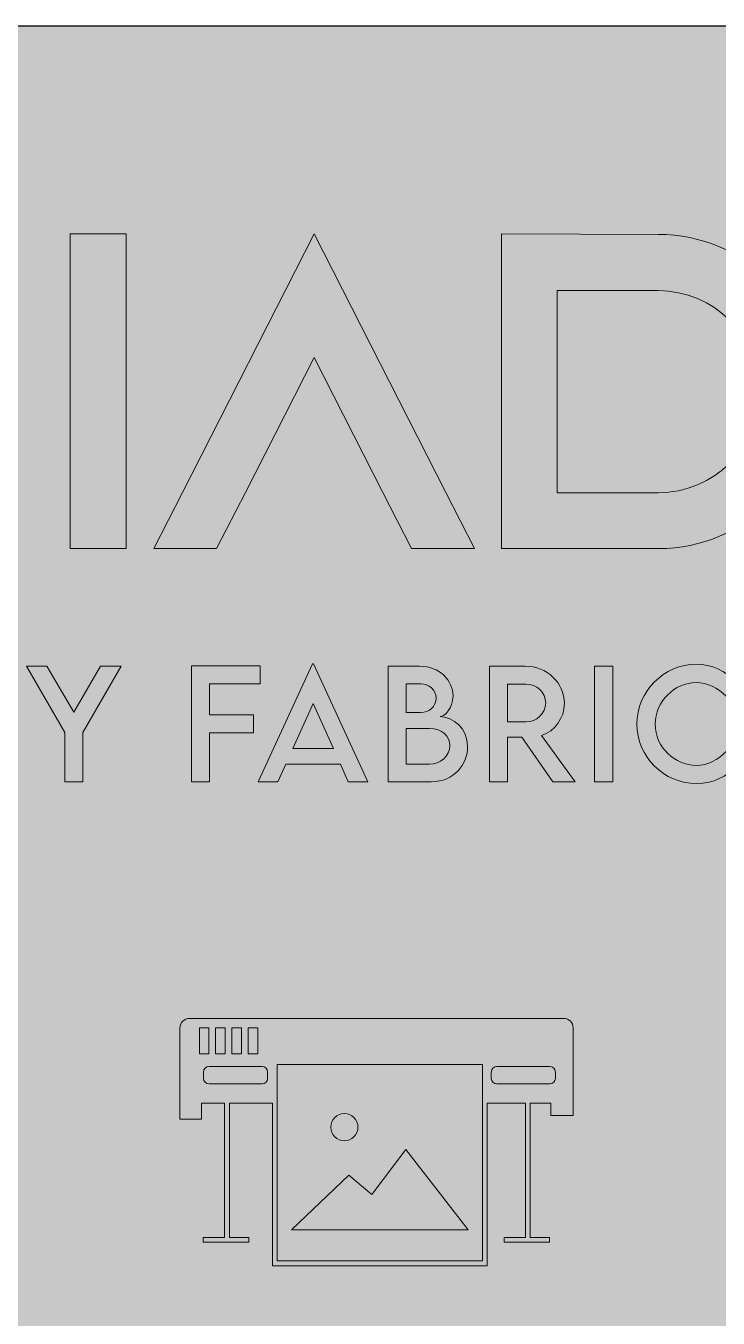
# Model space of a CAD drawing. Header units: metres. Extents: x 2745 to 3085, y 1376 to 1656.
# Drawn here: x 2793.71 to 2815.73, y 1614.88 to 1655.96 of the extents above; entities that cross this region are included whole.
import ezdxf

# ---------------------------------------------------------------- set-up
doc = ezdxf.new("R2010")
doc.units = ezdxf.units.M
doc.layers.add('Esiad Formato - Otros', color=7, linetype='Continuous', lineweight=0)

# ---------------------------------------------------------------- blocks, each defined once
blk = doc.blocks.new('Block_11')
at = {"layer": 'Esiad Formato - Otros', "true_color": 0x60bfbc, "transparency": 33554687}
h = blk.add_hatch(color=123, dxfattribs=at)
h.dxf.hatch_style = 2
edge = h.paths.add_edge_path()
edge.add_spline(control_points=[(34.308, -22.124), (34.308, -22.124), (31.87, -17.918), (31.87, -17.918), (31.87, -17.918), (33.169, -17.918), (33.169, -17.918), (33.169, -17.918), (34.878, -20.844), (34.878, -20.844), (34.878, -20.844), (36.592, -17.918), (36.592, -17.918), (36.592, -17.918), (37.89, -17.918), (37.89, -17.918), (37.89, -17.918), (35.452, -22.124), (35.452, -22.124), (35.452, -22.124), (35.452, -25.264), (35.452, -25.264), (35.452, -25.264), (34.308, -25.264), (34.308, -25.264), (34.308, -25.264), (34.308, -22.124), (34.308, -22.124)], knot_values=[0, 0, 0, 0, 1, 1, 1, 2, 2, 2, 3, 3, 3, 4, 4, 4, 5, 5, 5, 6, 6, 6, 7, 7, 7, 8, 8, 8, 9, 9, 9, 9], degree=3, periodic=0)
h = blk.add_hatch(color=123, dxfattribs=at)
h.dxf.hatch_style = 2
edge = h.paths.add_edge_path()
edge.add_spline(control_points=[(43.524, -19.048), (43.524, -19.048), (43.524, -21.012), (43.524, -21.012), (43.524, -21.012), (46.304, -21.012), (46.304, -21.012), (46.304, -21.012), (46.304, -22.161), (46.304, -22.161), (46.304, -22.161), (43.524, -22.161), (43.524, -22.161), (43.524, -22.161), (43.524, -25.273), (43.524, -25.273), (43.524, -25.273), (42.371, -25.273), (42.371, -25.273), (42.371, -25.273), (42.371, -17.9), (42.371, -17.9), (42.371, -17.9), (46.746, -17.9), (46.746, -17.9), (46.746, -17.9), (46.746, -19.048), (46.746, -19.048), (46.746, -19.048), (43.524, -19.048), (43.524, -19.048)], knot_values=[0, 0, 0, 0, 1, 1, 1, 2, 2, 2, 3, 3, 3, 4, 4, 4, 5, 5, 5, 6, 6, 6, 7, 7, 7, 8, 8, 8, 9, 9, 9, 10, 10, 10, 10], degree=3, periodic=0)
h = blk.add_hatch(color=123, dxfattribs=at)
h.dxf.hatch_style = 2
edge = h.paths.add_edge_path()
edge.add_spline(control_points=[(51.395, -23.159), (51.395, -23.159), (50.106, -20.288), (50.106, -20.288), (50.106, -20.288), (48.811, -23.159), (48.811, -23.159), (48.811, -23.159), (51.395, -23.159), (51.395, -23.159)], knot_values=[0, 0, 0, 0, 1, 1, 1, 2, 2, 2, 3, 3, 3, 3], degree=3, periodic=0)
edge = h.paths.add_edge_path()
edge.add_spline(control_points=[(51.842, -24.148), (51.842, -24.148), (48.365, -24.148), (48.365, -24.148), (48.365, -24.148), (47.863, -25.264), (47.863, -25.264), (47.863, -25.264), (46.615, -25.264), (46.615, -25.264), (46.615, -25.264), (50.069, -17.767), (50.069, -17.767), (50.069, -17.767), (50.137, -17.767), (50.137, -17.767), (50.137, -17.767), (53.592, -25.264), (53.592, -25.264), (53.592, -25.264), (52.343, -25.264), (52.343, -25.264), (52.343, -25.264), (51.842, -24.148), (51.842, -24.148)], knot_values=[0, 0, 0, 0, 1, 1, 1, 2, 2, 2, 3, 3, 3, 4, 4, 4, 5, 5, 5, 6, 6, 6, 7, 7, 7, 8, 8, 8, 8], degree=3, periodic=0)
h = blk.add_hatch(color=123, dxfattribs=at)
h.dxf.hatch_style = 2
edge = h.paths.add_edge_path()
edge.add_spline(control_points=[(58.805, -22.949), (58.805, -22.393), (58.331, -21.883), (57.497, -21.883), (57.497, -21.883), (56.021, -21.887), (56.021, -21.887), (56.021, -21.887), (56.021, -24.139), (56.021, -24.139), (56.021, -24.139), (57.515, -24.139), (57.515, -24.139), (58.176, -24.139), (58.805, -23.66), (58.805, -22.949)], knot_values=[0, 0, 0, 0, 1, 1, 1, 2, 2, 2, 3, 3, 3, 4, 4, 4, 5, 5, 5, 5], degree=3, periodic=0)
edge = h.paths.add_edge_path()
edge.add_spline(control_points=[(56.021, -19.039), (56.021, -19.039), (56.021, -20.871), (56.021, -20.871), (56.021, -20.871), (56.932, -20.866), (56.932, -20.866), (57.502, -20.871), (57.921, -20.479), (57.921, -19.955), (57.921, -19.431), (57.465, -19.039), (56.946, -19.039), (56.946, -19.039), (56.021, -19.039), (56.021, -19.039)], knot_values=[0, 0, 0, 0, 1, 1, 1, 2, 2, 2, 3, 3, 3, 4, 4, 4, 5, 5, 5, 5], degree=3, periodic=0)
edge = h.paths.add_edge_path()
edge.add_spline(control_points=[(59.931, -23.027), (59.931, -24.152), (59.079, -25.264), (57.62, -25.264), (57.62, -25.264), (54.872, -25.264), (54.872, -25.264), (54.872, -25.264), (54.872, -17.918), (54.872, -17.918), (54.872, -17.918), (56.877, -17.918), (56.877, -17.918), (58.144, -17.918), (59.001, -18.829), (59.001, -19.804), (59.001, -20.597), (58.45, -21.126), (58.176, -21.126), (59.001, -21.126), (59.931, -21.883), (59.931, -23.027)], knot_values=[0, 0, 0, 0, 1, 1, 1, 2, 2, 2, 3, 3, 3, 4, 4, 4, 5, 5, 5, 6, 6, 6, 7, 7, 7, 7], degree=3, periodic=0)
h = blk.add_hatch(color=123, dxfattribs=at)
h.dxf.hatch_style = 2
edge = h.paths.add_edge_path()
edge.add_spline(control_points=[(63.622, -21.463), (64.315, -21.468), (64.894, -20.907), (64.894, -20.251), (64.894, -19.568), (64.306, -19.062), (63.622, -19.062), (63.622, -19.062), (62.465, -19.062), (62.465, -19.062), (62.465, -19.062), (62.465, -21.463), (62.465, -21.463), (62.465, -21.463), (63.622, -21.463), (63.622, -21.463)], knot_values=[0, 0, 0, 0, 1, 1, 1, 2, 2, 2, 3, 3, 3, 4, 4, 4, 5, 5, 5, 5], degree=3, periodic=0)
edge = h.paths.add_edge_path()
edge.add_spline(control_points=[(65.35, -25.264), (65.35, -25.264), (63.372, -22.42), (63.372, -22.42), (63.372, -22.42), (62.469, -22.42), (62.469, -22.42), (62.469, -22.42), (62.469, -25.264), (62.469, -25.264), (62.469, -25.264), (61.316, -25.264), (61.316, -25.264), (61.316, -25.264), (61.312, -17.918), (61.312, -17.918), (61.312, -17.918), (63.595, -17.918), (63.595, -17.918), (64.962, -17.918), (66.083, -18.97), (66.083, -20.278), (66.083, -21.226), (65.473, -22.051), (64.63, -22.325), (64.63, -22.325), (66.767, -25.264), (66.767, -25.264), (66.767, -25.264), (65.35, -25.264), (65.35, -25.264)], knot_values=[0, 0, 0, 0, 1, 1, 1, 2, 2, 2, 3, 3, 3, 4, 4, 4, 5, 5, 5, 6, 6, 6, 7, 7, 7, 8, 8, 8, 9, 9, 9, 10, 10, 10, 10], degree=3, periodic=0)
h = blk.add_hatch(color=123, dxfattribs=at)
h.dxf.hatch_style = 2
edge = h.paths.add_edge_path()
edge.add_spline(control_points=[(68.007, -17.918), (68.007, -17.918), (69.16, -17.918), (69.16, -17.918), (69.16, -17.918), (69.16, -25.264), (69.16, -25.264), (69.16, -25.264), (68.007, -25.264), (68.007, -25.264), (68.007, -25.264), (68.007, -17.918), (68.007, -17.918)], knot_values=[0, 0, 0, 0, 1, 1, 1, 2, 2, 2, 3, 3, 3, 4, 4, 4, 4], degree=3, periodic=0)
h = blk.add_hatch(color=123, dxfattribs=at)
h.dxf.hatch_style = 2
edge = h.paths.add_edge_path()
edge.add_spline(control_points=[(70.687, -21.596), (70.687, -19.526), (72.414, -17.79), (74.479, -17.79), (75.431, -17.804), (76.311, -18.209), (77.031, -18.911), (77.031, -18.911), (76.361, -19.818), (76.361, -19.818), (75.846, -19.303), (75.176, -18.961), (74.456, -18.961), (73.125, -18.961), (71.854, -20.128), (71.854, -21.6), (71.854, -23.081), (73.144, -24.225), (74.461, -24.225), (75.213, -24.225), (75.86, -23.851), (76.366, -23.35), (76.366, -23.35), (77.031, -24.28), (77.031, -24.28), (76.397, -24.904), (75.591, -25.383), (74.497, -25.383), (72.414, -25.383), (70.687, -23.669), (70.687, -21.596)], knot_values=[0, 0, 0, 0, 1, 1, 1, 2, 2, 2, 3, 3, 3, 4, 4, 4, 5, 5, 5, 6, 6, 6, 7, 7, 7, 8, 8, 8, 9, 9, 9, 10, 10, 10, 10], degree=3, periodic=0)
at = {"layer": 'Esiad Formato - Otros', "color": 123, "true_color": 0x60bfbc, "transparency": 33554687}
for points, knots in [([(34.308, -22.124), (34.308, -22.124), (31.87, -17.918), (31.87, -17.918), (31.87, -17.918), (33.169, -17.918), (33.169, -17.918), (33.169, -17.918), (34.878, -20.844), (34.878, -20.844), (34.878, -20.844), (36.592, -17.918), (36.592, -17.918), (36.592, -17.918), (37.89, -17.918), (37.89, -17.918), (37.89, -17.918), (35.452, -22.124), (35.452, -22.124), (35.452, -22.124), (35.452, -25.264), (35.452, -25.264), (35.452, -25.264), (34.308, -25.264), (34.308, -25.264), (34.308, -25.264), (34.308, -22.124), (34.308, -22.124)], [0, 0, 0, 0, 1, 1, 1, 2, 2, 2, 3, 3, 3, 4, 4, 4, 5, 5, 5, 6, 6, 6, 7, 7, 7, 8, 8, 8, 9, 9, 9, 9]), ([(43.524, -19.048), (43.524, -19.048), (43.524, -21.012), (43.524, -21.012), (43.524, -21.012), (46.304, -21.012), (46.304, -21.012), (46.304, -21.012), (46.304, -22.161), (46.304, -22.161), (46.304, -22.161), (43.524, -22.161), (43.524, -22.161), (43.524, -22.161), (43.524, -25.273), (43.524, -25.273), (43.524, -25.273), (42.371, -25.273), (42.371, -25.273), (42.371, -25.273), (42.371, -17.9), (42.371, -17.9), (42.371, -17.9), (46.746, -17.9), (46.746, -17.9), (46.746, -17.9), (46.746, -19.048), (46.746, -19.048), (46.746, -19.048), (43.524, -19.048), (43.524, -19.048)], [0, 0, 0, 0, 1, 1, 1, 2, 2, 2, 3, 3, 3, 4, 4, 4, 5, 5, 5, 6, 6, 6, 7, 7, 7, 8, 8, 8, 9, 9, 9, 10, 10, 10, 10]), ([(51.842, -24.148), (51.842, -24.148), (48.365, -24.148), (48.365, -24.148), (48.365, -24.148), (47.863, -25.264), (47.863, -25.264), (47.863, -25.264), (46.615, -25.264), (46.615, -25.264), (46.615, -25.264), (50.069, -17.767), (50.069, -17.767), (50.069, -17.767), (50.137, -17.767), (50.137, -17.767), (50.137, -17.767), (53.592, -25.264), (53.592, -25.264), (53.592, -25.264), (52.343, -25.264), (52.343, -25.264), (52.343, -25.264), (51.842, -24.148), (51.842, -24.148)], [0, 0, 0, 0, 1, 1, 1, 2, 2, 2, 3, 3, 3, 4, 4, 4, 5, 5, 5, 6, 6, 6, 7, 7, 7, 8, 8, 8, 8]), ([(59.931, -23.027), (59.931, -24.152), (59.079, -25.264), (57.62, -25.264), (57.62, -25.264), (54.872, -25.264), (54.872, -25.264), (54.872, -25.264), (54.872, -17.918), (54.872, -17.918), (54.872, -17.918), (56.877, -17.918), (56.877, -17.918), (58.144, -17.918), (59.001, -18.829), (59.001, -19.804), (59.001, -20.597), (58.45, -21.126), (58.176, -21.126), (59.001, -21.126), (59.931, -21.883), (59.931, -23.027)], [0, 0, 0, 0, 1, 1, 1, 2, 2, 2, 3, 3, 3, 4, 4, 4, 5, 5, 5, 6, 6, 6, 7, 7, 7, 7]), ([(65.35, -25.264), (65.35, -25.264), (63.372, -22.42), (63.372, -22.42), (63.372, -22.42), (62.469, -22.42), (62.469, -22.42), (62.469, -22.42), (62.469, -25.264), (62.469, -25.264), (62.469, -25.264), (61.316, -25.264), (61.316, -25.264), (61.316, -25.264), (61.312, -17.918), (61.312, -17.918), (61.312, -17.918), (63.595, -17.918), (63.595, -17.918), (64.962, -17.918), (66.083, -18.97), (66.083, -20.278), (66.083, -21.226), (65.473, -22.051), (64.63, -22.325), (64.63, -22.325), (66.767, -25.264), (66.767, -25.264), (66.767, -25.264), (65.35, -25.264), (65.35, -25.264)], [0, 0, 0, 0, 1, 1, 1, 2, 2, 2, 3, 3, 3, 4, 4, 4, 5, 5, 5, 6, 6, 6, 7, 7, 7, 8, 8, 8, 9, 9, 9, 10, 10, 10, 10]), ([(68.007, -17.918), (68.007, -17.918), (69.16, -17.918), (69.16, -17.918), (69.16, -17.918), (69.16, -25.264), (69.16, -25.264), (69.16, -25.264), (68.007, -25.264), (68.007, -25.264), (68.007, -25.264), (68.007, -17.918), (68.007, -17.918)], [0, 0, 0, 0, 1, 1, 1, 2, 2, 2, 3, 3, 3, 4, 4, 4, 4]), ([(70.687, -21.596), (70.687, -19.526), (72.414, -17.79), (74.479, -17.79), (75.431, -17.804), (76.311, -18.209), (77.031, -18.911), (77.031, -18.911), (76.361, -19.818), (76.361, -19.818), (75.846, -19.303), (75.176, -18.961), (74.456, -18.961), (73.125, -18.961), (71.854, -20.128), (71.854, -21.6), (71.854, -23.081), (73.144, -24.225), (74.461, -24.225), (75.213, -24.225), (75.86, -23.851), (76.366, -23.35), (76.366, -23.35), (77.031, -24.28), (77.031, -24.28), (76.397, -24.904), (75.591, -25.383), (74.497, -25.383), (72.414, -25.383), (70.687, -23.669), (70.687, -21.596)], [0, 0, 0, 0, 1, 1, 1, 2, 2, 2, 3, 3, 3, 4, 4, 4, 5, 5, 5, 6, 6, 6, 7, 7, 7, 8, 8, 8, 9, 9, 9, 10, 10, 10, 10]), ([(56.021, -19.039), (56.021, -19.039), (56.021, -20.871), (56.021, -20.871), (56.021, -20.871), (56.932, -20.866), (56.932, -20.866), (57.502, -20.871), (57.921, -20.479), (57.921, -19.955), (57.921, -19.431), (57.465, -19.039), (56.946, -19.039), (56.946, -19.039), (56.021, -19.039), (56.021, -19.039)], [0, 0, 0, 0, 1, 1, 1, 2, 2, 2, 3, 3, 3, 4, 4, 4, 5, 5, 5, 5]), ([(63.622, -21.463), (64.315, -21.468), (64.894, -20.907), (64.894, -20.251), (64.894, -19.568), (64.306, -19.062), (63.622, -19.062), (63.622, -19.062), (62.465, -19.062), (62.465, -19.062), (62.465, -19.062), (62.465, -21.463), (62.465, -21.463), (62.465, -21.463), (63.622, -21.463), (63.622, -21.463)], [0, 0, 0, 0, 1, 1, 1, 2, 2, 2, 3, 3, 3, 4, 4, 4, 5, 5, 5, 5]), ([(51.395, -23.159), (51.395, -23.159), (50.106, -20.288), (50.106, -20.288), (50.106, -20.288), (48.811, -23.159), (48.811, -23.159), (48.811, -23.159), (51.395, -23.159), (51.395, -23.159)], [0, 0, 0, 0, 1, 1, 1, 2, 2, 2, 3, 3, 3, 3]), ([(58.805, -22.949), (58.805, -22.393), (58.331, -21.883), (57.497, -21.883), (57.497, -21.883), (56.021, -21.887), (56.021, -21.887), (56.021, -21.887), (56.021, -24.139), (56.021, -24.139), (56.021, -24.139), (57.515, -24.139), (57.515, -24.139), (58.176, -24.139), (58.805, -23.66), (58.805, -22.949)], [0, 0, 0, 0, 1, 1, 1, 2, 2, 2, 3, 3, 3, 4, 4, 4, 5, 5, 5, 5])]:
    blk.add_open_spline(points, degree=3, knots=knots, dxfattribs=at)
blk = doc.blocks.new('Block_12')
at = {"layer": 'Esiad Formato - Otros', "true_color": 0x60bfbc, "transparency": 33554687}
h = blk.add_hatch(color=123, dxfattribs=at)
h.dxf.hatch_style = 2
edge = h.paths.add_edge_path()
edge.add_spline(control_points=[(34.654, -10.44), (34.654, -10.44), (34.654, 9.559), (34.654, 9.559), (34.654, 9.559), (38.225, 9.559), (38.225, 9.559), (38.225, 9.559), (38.225, -10.44), (38.225, -10.44), (38.225, -10.44), (34.654, -10.44), (34.654, -10.44)], knot_values=[0, 0, 0, 0, 1, 1, 1, 2, 2, 2, 3, 3, 3, 4, 4, 4, 4], degree=3, periodic=0)
h = blk.add_hatch(color=123, dxfattribs=at)
h.dxf.hatch_style = 2
edge = h.paths.add_edge_path()
edge.add_spline(control_points=[(60.367, -10.44), (60.367, -10.44), (56.367, -10.44), (56.367, -10.44), (56.367, -10.44), (54.539, -6.869), (54.539, -6.869), (54.539, -6.869), (50.168, 1.702), (50.168, 1.702), (50.168, 1.702), (45.796, -6.869), (45.796, -6.869), (45.796, -6.869), (43.968, -10.44), (43.968, -10.44), (43.968, -10.44), (39.968, -10.44), (39.968, -10.44), (39.968, -10.44), (41.796, -6.869), (41.796, -6.869), (41.796, -6.869), (50.168, 9.559), (50.168, 9.559), (50.168, 9.559), (58.539, -6.869), (58.539, -6.869), (58.539, -6.869), (60.367, -10.44), (60.367, -10.44)], knot_values=[0, 0, 0, 0, 1, 1, 1, 2, 2, 2, 3, 3, 3, 4, 4, 4, 5, 5, 5, 6, 6, 6, 7, 7, 7, 8, 8, 8, 9, 9, 9, 10, 10, 10, 10], degree=3, periodic=0)
h = blk.add_hatch(color=123, dxfattribs=at)
h.dxf.hatch_style = 2
edge = h.paths.add_edge_path()
edge.add_spline(control_points=[(65.624, -6.897), (65.624, -6.897), (72.052, -6.897), (72.052, -6.897), (75.595, -6.897), (78.48, -4.012), (78.48, -0.469), (78.48, 3.074), (75.595, 5.96), (72.052, 5.96), (72.052, 5.96), (65.624, 5.96), (65.624, 5.96), (65.624, 5.96), (65.624, -6.897), (65.624, -6.897)], knot_values=[0, 0, 0, 0, 1, 1, 1, 2, 2, 2, 3, 3, 3, 4, 4, 4, 5, 5, 5, 5], degree=3, periodic=0)
edge = h.paths.add_edge_path()
edge.add_spline(control_points=[(72.052, 9.531), (77.566, 9.531), (82.052, 5.074), (82.052, -0.44), (82.052, -2.897), (81.166, -5.155), (79.681, -6.897), (79.509, -7.097), (79.309, -7.297), (79.109, -7.497), (77.309, -9.326), (74.823, -10.44), (72.081, -10.44), (72.081, -10.44), (62.081, -10.44), (62.081, -10.44), (62.081, -10.44), (62.081, 9.559), (62.081, 9.559), (62.081, 9.559), (72.052, 9.531), (72.052, 9.531)], knot_values=[0, 0, 0, 0, 1, 1, 1, 2, 2, 2, 3, 3, 3, 4, 4, 4, 5, 5, 5, 6, 6, 6, 7, 7, 7, 7], degree=3, periodic=0)
at = {"layer": 'Esiad Formato - Otros'}
for points, knots in [([(34.654, -10.44), (34.654, -10.44), (34.654, 9.559), (34.654, 9.559), (34.654, 9.559), (38.225, 9.559), (38.225, 9.559), (38.225, 9.559), (38.225, -10.44), (38.225, -10.44), (38.225, -10.44), (34.654, -10.44), (34.654, -10.44)], [0, 0, 0, 0, 1, 1, 1, 2, 2, 2, 3, 3, 3, 4, 4, 4, 4]), ([(60.367, -10.44), (60.367, -10.44), (56.367, -10.44), (56.367, -10.44), (56.367, -10.44), (54.539, -6.869), (54.539, -6.869), (54.539, -6.869), (50.168, 1.702), (50.168, 1.702), (50.168, 1.702), (45.796, -6.869), (45.796, -6.869), (45.796, -6.869), (43.968, -10.44), (43.968, -10.44), (43.968, -10.44), (39.968, -10.44), (39.968, -10.44), (39.968, -10.44), (41.796, -6.869), (41.796, -6.869), (41.796, -6.869), (50.168, 9.559), (50.168, 9.559), (50.168, 9.559), (58.539, -6.869), (58.539, -6.869), (58.539, -6.869), (60.367, -10.44), (60.367, -10.44)], [0, 0, 0, 0, 1, 1, 1, 2, 2, 2, 3, 3, 3, 4, 4, 4, 5, 5, 5, 6, 6, 6, 7, 7, 7, 8, 8, 8, 9, 9, 9, 10, 10, 10, 10]), ([(72.052, 9.531), (77.566, 9.531), (82.052, 5.074), (82.052, -0.44), (82.052, -2.897), (81.166, -5.155), (79.681, -6.897), (79.509, -7.097), (79.309, -7.297), (79.109, -7.497), (77.309, -9.326), (74.823, -10.44), (72.081, -10.44), (72.081, -10.44), (62.081, -10.44), (62.081, -10.44), (62.081, -10.44), (62.081, 9.559), (62.081, 9.559), (62.081, 9.559), (72.052, 9.531), (72.052, 9.531)], [0, 0, 0, 0, 1, 1, 1, 2, 2, 2, 3, 3, 3, 4, 4, 4, 5, 5, 5, 6, 6, 6, 7, 7, 7, 7]), ([(65.624, -6.897), (65.624, -6.897), (72.052, -6.897), (72.052, -6.897), (75.595, -6.897), (78.48, -4.012), (78.48, -0.469), (78.48, 3.074), (75.595, 5.96), (72.052, 5.96), (72.052, 5.96), (65.624, 5.96), (65.624, 5.96), (65.624, 5.96), (65.624, -6.897), (65.624, -6.897)], [0, 0, 0, 0, 1, 1, 1, 2, 2, 2, 3, 3, 3, 4, 4, 4, 5, 5, 5, 5])]:
    blk.add_open_spline(points, degree=3, knots=knots, dxfattribs=at)
blk = doc.blocks.new('Formato')
at = {"layer": 'Esiad Formato - Otros', "true_color": 0xd7d7da}
h = blk.add_hatch(color=254, dxfattribs=at)
h.dxf.hatch_style = 1
h.paths.add_polyline_path([(0, 0), (-120, 0), (-120, 60), (0, 60)])
at = {"layer": 'Esiad Formato - Otros', "true_color": 0x2b737a, "transparency": 33554687}
h = blk.add_hatch(color=147, dxfattribs=at)
h.dxf.hatch_style = 2
edge = h.paths.add_edge_path()
edge.add_spline(control_points=[(-54.917, 26.543), (-54.917, 26.445), (-54.997, 26.366), (-55.095, 26.366), (-55.095, 26.366), (-56.777, 26.366), (-56.777, 26.366), (-56.875, 26.366), (-56.955, 26.445), (-56.955, 26.543), (-56.955, 26.543), (-56.955, 26.743), (-56.955, 26.743), (-56.955, 26.842), (-56.875, 26.921), (-56.777, 26.921), (-56.777, 26.921), (-55.095, 26.921), (-55.095, 26.921), (-54.997, 26.921), (-54.917, 26.842), (-54.917, 26.743), (-54.917, 26.743), (-54.917, 26.543), (-54.917, 26.543)], knot_values=[0, 0, 0, 0, 1, 1, 1, 2, 2, 2, 3, 3, 3, 4, 4, 4, 5, 5, 5, 6, 6, 6, 7, 7, 7, 8, 8, 8, 8], degree=3, periodic=0)
edge = h.paths.add_edge_path()
edge.add_spline(control_points=[(-57.237, 20.738), (-57.237, 20.738), (-63.763, 20.738), (-63.763, 20.738), (-63.763, 20.738), (-63.763, 26.988), (-63.763, 26.988), (-63.763, 26.988), (-57.237, 26.988), (-57.237, 26.988), (-57.237, 26.988), (-57.237, 20.738), (-57.237, 20.738)], knot_values=[0, 0, 0, 0, 1, 1, 1, 2, 2, 2, 3, 3, 3, 4, 4, 4, 4], degree=3, periodic=0)
edge = h.paths.add_edge_path()
edge.add_spline(control_points=[(-64.067, 26.543), (-64.067, 26.445), (-64.147, 26.366), (-64.245, 26.366), (-64.245, 26.366), (-65.927, 26.366), (-65.927, 26.366), (-66.026, 26.366), (-66.105, 26.445), (-66.105, 26.543), (-66.105, 26.543), (-66.105, 26.743), (-66.105, 26.743), (-66.105, 26.842), (-66.026, 26.921), (-65.927, 26.921), (-65.927, 26.921), (-64.245, 26.921), (-64.245, 26.921), (-64.147, 26.921), (-64.067, 26.842), (-64.067, 26.743), (-64.067, 26.743), (-64.067, 26.543), (-64.067, 26.543)], knot_values=[0, 0, 0, 0, 1, 1, 1, 2, 2, 2, 3, 3, 3, 4, 4, 4, 5, 5, 5, 6, 6, 6, 7, 7, 7, 8, 8, 8, 8], degree=3, periodic=0)
edge = h.paths.add_edge_path()
edge.add_spline(control_points=[(-66.239, 27.322), (-66.239, 27.322), (-66.239, 28.152), (-66.239, 28.152), (-66.239, 28.152), (-65.935, 28.152), (-65.935, 28.152), (-65.935, 28.152), (-65.935, 27.322), (-65.935, 27.322), (-65.935, 27.322), (-66.239, 27.322), (-66.239, 27.322)], knot_values=[0, 0, 0, 0, 1, 1, 1, 2, 2, 2, 3, 3, 3, 4, 4, 4, 4], degree=3, periodic=0)
edge = h.paths.add_edge_path()
edge.add_spline(control_points=[(-65.72, 28.152), (-65.72, 28.152), (-65.416, 28.152), (-65.416, 28.152), (-65.416, 28.152), (-65.416, 27.322), (-65.416, 27.322), (-65.416, 27.322), (-65.72, 27.322), (-65.72, 27.322), (-65.72, 27.322), (-65.72, 28.152), (-65.72, 28.152)], knot_values=[0, 0, 0, 0, 1, 1, 1, 2, 2, 2, 3, 3, 3, 4, 4, 4, 4], degree=3, periodic=0)
edge = h.paths.add_edge_path()
edge.add_spline(control_points=[(-65.201, 28.152), (-65.201, 28.152), (-64.897, 28.152), (-64.897, 28.152), (-64.897, 28.152), (-64.897, 27.322), (-64.897, 27.322), (-64.897, 27.322), (-65.201, 27.322), (-65.201, 27.322), (-65.201, 27.322), (-65.201, 28.152), (-65.201, 28.152)], knot_values=[0, 0, 0, 0, 1, 1, 1, 2, 2, 2, 3, 3, 3, 4, 4, 4, 4], degree=3, periodic=0)
edge = h.paths.add_edge_path()
edge.add_spline(control_points=[(-64.682, 28.152), (-64.682, 28.152), (-64.378, 28.152), (-64.378, 28.152), (-64.378, 28.152), (-64.378, 27.322), (-64.378, 27.322), (-64.378, 27.322), (-64.682, 27.322), (-64.682, 27.322), (-64.682, 27.322), (-64.682, 28.152), (-64.682, 28.152)], knot_values=[0, 0, 0, 0, 1, 1, 1, 2, 2, 2, 3, 3, 3, 4, 4, 4, 4], degree=3, periodic=0)
edge = h.paths.add_edge_path()
edge.add_spline(control_points=[(-54.65, 28.448), (-54.65, 28.448), (-66.55, 28.448), (-66.55, 28.448), (-66.718, 28.448), (-66.854, 28.312), (-66.854, 28.144), (-66.854, 28.144), (-66.854, 25.248), (-66.854, 25.248), (-66.854, 25.248), (-66.172, 25.248), (-66.172, 25.248), (-66.172, 25.248), (-66.172, 25.75), (-66.172, 25.75), (-66.172, 25.75), (-65.438, 25.75), (-65.438, 25.75), (-65.438, 25.75), (-65.438, 21.489), (-65.438, 21.489), (-65.438, 21.489), (-66.113, 21.489), (-66.113, 21.489), (-66.113, 21.489), (-66.113, 21.336), (-66.113, 21.336), (-66.113, 21.336), (-64.67, 21.336), (-64.67, 21.336), (-64.67, 21.336), (-64.67, 21.489), (-64.67, 21.489), (-64.67, 21.489), (-65.285, 21.489), (-65.285, 21.489), (-65.285, 21.489), (-65.285, 25.75), (-65.285, 25.75), (-65.285, 25.75), (-63.916, 25.75), (-63.916, 25.75), (-63.916, 25.75), (-63.916, 20.585), (-63.916, 20.585), (-63.916, 20.585), (-57.083, 20.585), (-57.083, 20.585), (-57.083, 20.585), (-57.083, 25.75), (-57.083, 25.75), (-57.083, 25.75), (-55.873, 25.75), (-55.873, 25.75), (-55.873, 25.75), (-55.873, 21.489), (-55.873, 21.489), (-55.873, 21.489), (-56.547, 21.489), (-56.547, 21.489), (-56.547, 21.489), (-56.547, 21.336), (-56.547, 21.336), (-56.547, 21.336), (-55.105, 21.336), (-55.105, 21.336), (-55.105, 21.336), (-55.105, 21.489), (-55.105, 21.489), (-55.105, 21.489), (-55.72, 21.489), (-55.72, 21.489), (-55.72, 21.489), (-55.72, 25.75), (-55.72, 25.75), (-55.72, 25.75), (-55.065, 25.75), (-55.065, 25.75), (-55.065, 25.75), (-55.065, 25.365), (-55.065, 25.365), (-55.065, 25.365), (-54.354, 25.365), (-54.354, 25.365), (-54.354, 25.365), (-54.354, 28.152), (-54.354, 28.152), (-54.354, 28.315), (-54.486, 28.448), (-54.65, 28.448)], knot_values=[0, 0, 0, 0, 1, 1, 1, 2, 2, 2, 3, 3, 3, 4, 4, 4, 5, 5, 5, 6, 6, 6, 7, 7, 7, 8, 8, 8, 9, 9, 9, 10, 10, 10, 11, 11, 11, 12, 12, 12, 13, 13, 13, 14, 14, 14, 15, 15, 15, 16, 16, 16, 17, 17, 17, 18, 18, 18, 19, 19, 19, 20, 20, 20, 21, 21, 21, 22, 22, 22, 23, 23, 23, 24, 24, 24, 25, 25, 25, 26, 26, 26, 27, 27, 27, 28, 28, 28, 29, 29, 29, 30, 30, 30, 30], degree=3, periodic=0)
h = blk.add_hatch(color=147, dxfattribs=at)
h.dxf.hatch_style = 2
edge = h.paths.add_edge_path()
edge.add_arc((-61.628, 24.991), 0.433, 0, 360)
h = blk.add_hatch(color=147, dxfattribs=at)
h.dxf.hatch_style = 2
h.paths.add_polyline_path([(-63.306, 21.729), (-57.694, 21.729), (-59.67, 24.286), (-60.757, 22.855), (-61.488, 23.468)])
at = {"layer": 'Esiad Formato - Otros', "color": 7, "true_color": 0xf2f2f3}
blk.add_lwpolyline([(0, 0), (-120, 0), (-120, 60), (0, 60)], close=True, dxfattribs=at)
at = {"layer": 'Esiad Formato - Otros', "color": 147, "true_color": 0x2b737a, "transparency": 33554687}
blk.add_lwpolyline([(-63.306, 21.729), (-57.694, 21.729), (-59.67, 24.286), (-60.757, 22.855), (-61.488, 23.468)], close=True, dxfattribs=at)
blk.add_circle((-61.628, 24.991), 0.433, dxfattribs=at)
for points, knots in [([(-54.65, 28.448), (-54.65, 28.448), (-66.55, 28.448), (-66.55, 28.448), (-66.718, 28.448), (-66.854, 28.312), (-66.854, 28.144), (-66.854, 28.144), (-66.854, 25.248), (-66.854, 25.248), (-66.854, 25.248), (-66.172, 25.248), (-66.172, 25.248), (-66.172, 25.248), (-66.172, 25.75), (-66.172, 25.75), (-66.172, 25.75), (-65.438, 25.75), (-65.438, 25.75), (-65.438, 25.75), (-65.438, 21.489), (-65.438, 21.489), (-65.438, 21.489), (-66.113, 21.489), (-66.113, 21.489), (-66.113, 21.489), (-66.113, 21.336), (-66.113, 21.336), (-66.113, 21.336), (-64.67, 21.336), (-64.67, 21.336), (-64.67, 21.336), (-64.67, 21.489), (-64.67, 21.489), (-64.67, 21.489), (-65.285, 21.489), (-65.285, 21.489), (-65.285, 21.489), (-65.285, 25.75), (-65.285, 25.75), (-65.285, 25.75), (-63.916, 25.75), (-63.916, 25.75), (-63.916, 25.75), (-63.916, 20.585), (-63.916, 20.585), (-63.916, 20.585), (-57.083, 20.585), (-57.083, 20.585), (-57.083, 20.585), (-57.083, 25.75), (-57.083, 25.75), (-57.083, 25.75), (-55.873, 25.75), (-55.873, 25.75), (-55.873, 25.75), (-55.873, 21.489), (-55.873, 21.489), (-55.873, 21.489), (-56.547, 21.489), (-56.547, 21.489), (-56.547, 21.489), (-56.547, 21.336), (-56.547, 21.336), (-56.547, 21.336), (-55.105, 21.336), (-55.105, 21.336), (-55.105, 21.336), (-55.105, 21.489), (-55.105, 21.489), (-55.105, 21.489), (-55.72, 21.489), (-55.72, 21.489), (-55.72, 21.489), (-55.72, 25.75), (-55.72, 25.75), (-55.72, 25.75), (-55.065, 25.75), (-55.065, 25.75), (-55.065, 25.75), (-55.065, 25.365), (-55.065, 25.365), (-55.065, 25.365), (-54.354, 25.365), (-54.354, 25.365), (-54.354, 25.365), (-54.354, 28.152), (-54.354, 28.152), (-54.354, 28.315), (-54.486, 28.448), (-54.65, 28.448)], [0, 0, 0, 0, 1, 1, 1, 2, 2, 2, 3, 3, 3, 4, 4, 4, 5, 5, 5, 6, 6, 6, 7, 7, 7, 8, 8, 8, 9, 9, 9, 10, 10, 10, 11, 11, 11, 12, 12, 12, 13, 13, 13, 14, 14, 14, 15, 15, 15, 16, 16, 16, 17, 17, 17, 18, 18, 18, 19, 19, 19, 20, 20, 20, 21, 21, 21, 22, 22, 22, 23, 23, 23, 24, 24, 24, 25, 25, 25, 26, 26, 26, 27, 27, 27, 28, 28, 28, 29, 29, 29, 30, 30, 30, 30]), ([(-66.239, 27.322), (-66.239, 27.322), (-66.239, 28.152), (-66.239, 28.152), (-66.239, 28.152), (-65.935, 28.152), (-65.935, 28.152), (-65.935, 28.152), (-65.935, 27.322), (-65.935, 27.322), (-65.935, 27.322), (-66.239, 27.322), (-66.239, 27.322)], [0, 0, 0, 0, 1, 1, 1, 2, 2, 2, 3, 3, 3, 4, 4, 4, 4]), ([(-65.72, 28.152), (-65.72, 28.152), (-65.416, 28.152), (-65.416, 28.152), (-65.416, 28.152), (-65.416, 27.322), (-65.416, 27.322), (-65.416, 27.322), (-65.72, 27.322), (-65.72, 27.322), (-65.72, 27.322), (-65.72, 28.152), (-65.72, 28.152)], [0, 0, 0, 0, 1, 1, 1, 2, 2, 2, 3, 3, 3, 4, 4, 4, 4]), ([(-65.201, 28.152), (-65.201, 28.152), (-64.897, 28.152), (-64.897, 28.152), (-64.897, 28.152), (-64.897, 27.322), (-64.897, 27.322), (-64.897, 27.322), (-65.201, 27.322), (-65.201, 27.322), (-65.201, 27.322), (-65.201, 28.152), (-65.201, 28.152)], [0, 0, 0, 0, 1, 1, 1, 2, 2, 2, 3, 3, 3, 4, 4, 4, 4]), ([(-64.682, 28.152), (-64.682, 28.152), (-64.378, 28.152), (-64.378, 28.152), (-64.378, 28.152), (-64.378, 27.322), (-64.378, 27.322), (-64.378, 27.322), (-64.682, 27.322), (-64.682, 27.322), (-64.682, 27.322), (-64.682, 28.152), (-64.682, 28.152)], [0, 0, 0, 0, 1, 1, 1, 2, 2, 2, 3, 3, 3, 4, 4, 4, 4]), ([(-64.067, 26.543), (-64.067, 26.445), (-64.147, 26.366), (-64.245, 26.366), (-64.245, 26.366), (-65.927, 26.366), (-65.927, 26.366), (-66.026, 26.366), (-66.105, 26.445), (-66.105, 26.543), (-66.105, 26.543), (-66.105, 26.743), (-66.105, 26.743), (-66.105, 26.842), (-66.026, 26.921), (-65.927, 26.921), (-65.927, 26.921), (-64.245, 26.921), (-64.245, 26.921), (-64.147, 26.921), (-64.067, 26.842), (-64.067, 26.743), (-64.067, 26.743), (-64.067, 26.543), (-64.067, 26.543)], [0, 0, 0, 0, 1, 1, 1, 2, 2, 2, 3, 3, 3, 4, 4, 4, 5, 5, 5, 6, 6, 6, 7, 7, 7, 8, 8, 8, 8]), ([(-57.237, 20.738), (-57.237, 20.738), (-63.763, 20.738), (-63.763, 20.738), (-63.763, 20.738), (-63.763, 26.988), (-63.763, 26.988), (-63.763, 26.988), (-57.237, 26.988), (-57.237, 26.988), (-57.237, 26.988), (-57.237, 20.738), (-57.237, 20.738)], [0, 0, 0, 0, 1, 1, 1, 2, 2, 2, 3, 3, 3, 4, 4, 4, 4]), ([(-54.917, 26.543), (-54.917, 26.445), (-54.997, 26.366), (-55.095, 26.366), (-55.095, 26.366), (-56.777, 26.366), (-56.777, 26.366), (-56.875, 26.366), (-56.955, 26.445), (-56.955, 26.543), (-56.955, 26.543), (-56.955, 26.743), (-56.955, 26.743), (-56.955, 26.842), (-56.875, 26.921), (-56.777, 26.921), (-56.777, 26.921), (-55.095, 26.921), (-55.095, 26.921), (-54.997, 26.921), (-54.917, 26.842), (-54.917, 26.743), (-54.917, 26.743), (-54.917, 26.543), (-54.917, 26.543)], [0, 0, 0, 0, 1, 1, 1, 2, 2, 2, 3, 3, 3, 4, 4, 4, 5, 5, 5, 6, 6, 6, 7, 7, 7, 8, 8, 8, 8])]:
    blk.add_open_spline(points, degree=3, knots=knots, dxfattribs=at)
at = {"layer": 'Esiad Formato - Otros', "xscale": 0.5, "yscale": 0.5, "zscale": 0.5}
for name in ['Block_12', 'Block_11']:
    blk.add_blockref(name, (-87.673, 48.604), dxfattribs=at)
blk = doc.blocks.new('Formato - Indicaciones')
at = {"layer": 'Esiad Formato - Otros', "color": 147, "lineweight": 30, "true_color": 0x2b737a}
blk.add_lwpolyline([(120, 280), (120, 0), (0, 0), (0, 280)], close=True, dxfattribs=at)
blk.add_blockref('Formato', (120, 220))

msp = doc.modelspace()

# ---------------------------------------------------------------- block references
msp.add_blockref('Formato - Indicaciones', (2745.467, 1375.959))

doc.saveas('drawing.dxf')
